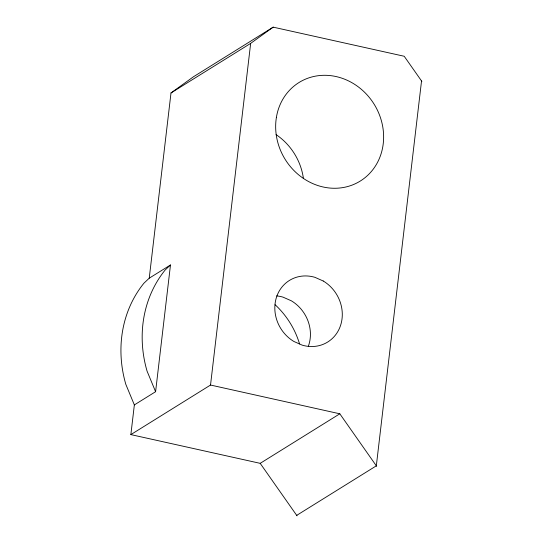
<?xml version="1.0" encoding="UTF-8"?>
<svg xmlns="http://www.w3.org/2000/svg" width="543" height="543" viewBox="0 0 543 543"><rect width="100%" height="100%" fill="white"/><g stroke="black" fill="none" stroke-linecap="round" stroke-linejoin="round"><path stroke-width="0.81" d="M297.035 515.85L260.192 463.342L130.863 434.604L134.352 404.915L125.813 384.308A116.026 104.684 58.1 0 1 143.922 283.208L149.237 278.186L170.482 264.97L155.597 391.7L134.352 404.915M149.237 278.186L170.997 92.955L193.525 76.719L273.183 27.15L404.209 56.262L421.877 81.436M130.863 434.604L210.528 385.041L250.656 43.386L273.183 27.15M421.531 80.995L376.326 465.833L296.695 515.368M170.482 264.97L165.167 269.993A116.026 104.684 58.1 0 0 147.051 371.093L155.597 391.7M170.997 92.955L250.656 43.386M260.192 463.342L339.816 413.8L376.666 466.315M210.528 385.041L339.816 413.8M275.104 304.718A79.767 71.968 58.1 0 1 299.566 343.943M276.068 134.61A58.013 52.338 58.1 0 1 303.415 178.498M276.631 295.901A36.259 32.716 58.1 0 1 283.025 297.143L291.387 300.829A36.259 32.716 58.1 0 1 308.322 346.346M323.255 281.009L314.899 277.317A36.259 32.716 58.1 0 0 276.53 297.102A36.259 32.716 58.1 0 0 293.865 341.466L302.227 345.158A36.259 32.716 58.1 0 0 340.59 325.372A36.259 32.716 58.1 0 0 323.255 281.009M276.353 117.648A58.013 52.338 58.1 0 0 348.803 186.215A58.013 52.338 58.1 0 0 363.769 91.489A58.013 52.338 58.1 0 0 276.353 117.648"/></g></svg>
